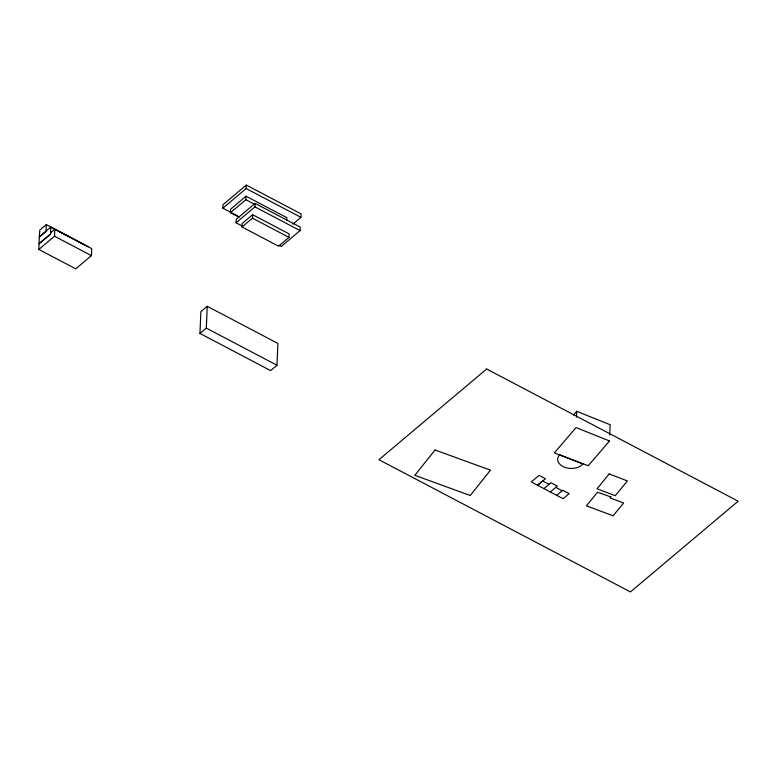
<?xml version="1.0" encoding="UTF-8"?>
<svg xmlns="http://www.w3.org/2000/svg" width="777" height="777" viewBox="0 0 777 777"><rect width="100%" height="100%" fill="white"/><g stroke="black" fill="none" stroke-linecap="round" stroke-linejoin="round"><path stroke-width="1.17" d="M50.796 227.107L50.505 234.062L39.005 243.745L50.583 234.1L50.641 232.799L54.827 229.273L91.744 248.669L91.453 255.633L75.767 268.842L38.85 249.446L39.297 236.791L50.796 227.107L87.947 246.63M39.297 236.791L39.841 230.031L46.299 224.592L83.197 243.988M46.299 224.592L46.008 231.488L39.559 236.927M38.85 249.446L54.536 236.227L54.827 229.273M199.961 333.459L200.874 311.645L207.226 306.293L277.894 343.434L276.981 365.258L270.629 370.6L199.961 333.459L206.313 328.108L207.226 306.293M237.888 216.074L222.853 208.168L222.999 204.691L246.29 185.072L301.068 213.869L300.922 217.346L292.861 224.145M239.025 217.23L230.429 212.713L230.575 209.227L246.027 196.212L286.839 217.667L286.742 219.988M242.521 226.156L236.072 222.766L236.218 219.289L255.089 203.389L300.223 227.107L300.077 230.594L281.206 246.494L279.06 245.357M242.045 226.991L242.191 223.514L252.632 214.714L289.141 233.896L288.995 237.383L278.545 246.183L242.045 226.991L252.486 218.191L252.632 214.714M222.853 208.168L246.144 188.549L246.29 185.072M230.429 212.713L245.882 199.699L246.027 196.212M236.072 222.766L254.943 206.867L255.089 203.389M576.495 417.132L576.738 411.334L610.159 424.718L609.722 435.159M573.64 414.967L576.738 411.334M537.529 485.236L542.628 480.944L549.018 484.304M537.655 485.295L545.454 478.719L539.063 475.359L531.254 481.934L563.111 498.688L569.133 493.618L562.733 490.258L556.721 495.318M543.929 488.597L550.883 482.74L557.284 486.101L550.32 491.958M246.144 188.549L300.922 217.346M245.882 199.699L254.477 204.215M254.943 206.867L300.077 230.594M252.486 218.191L288.995 237.383M555.759 487.383L562.15 490.743M54.536 236.227L91.453 255.633M206.313 328.108L276.981 365.258M435.023 449.99L414.821 475.339L470.26 495.503L490.462 470.153L435.023 449.99M609.197 473.921L597.086 488.772L615.258 495.736L627.398 480.953L609.197 473.921M610.907 496.979L610.13 497.931L623.64 502.991L613.092 515.763L586.382 505.827L597.552 492.229L610.907 496.979M609.479 440.957L588.257 465.753L554.322 452.942L576.058 427.573L609.479 440.957M486.645 368.997L378.943 459.722L630.448 591.928L738.15 501.204L486.645 368.997M582.837 463.937L559.663 454.817A13.306 8.761 2.4 0 0 564.471 467.191A13.306 8.761 2.4 0 0 582.837 463.937"/></g></svg>
